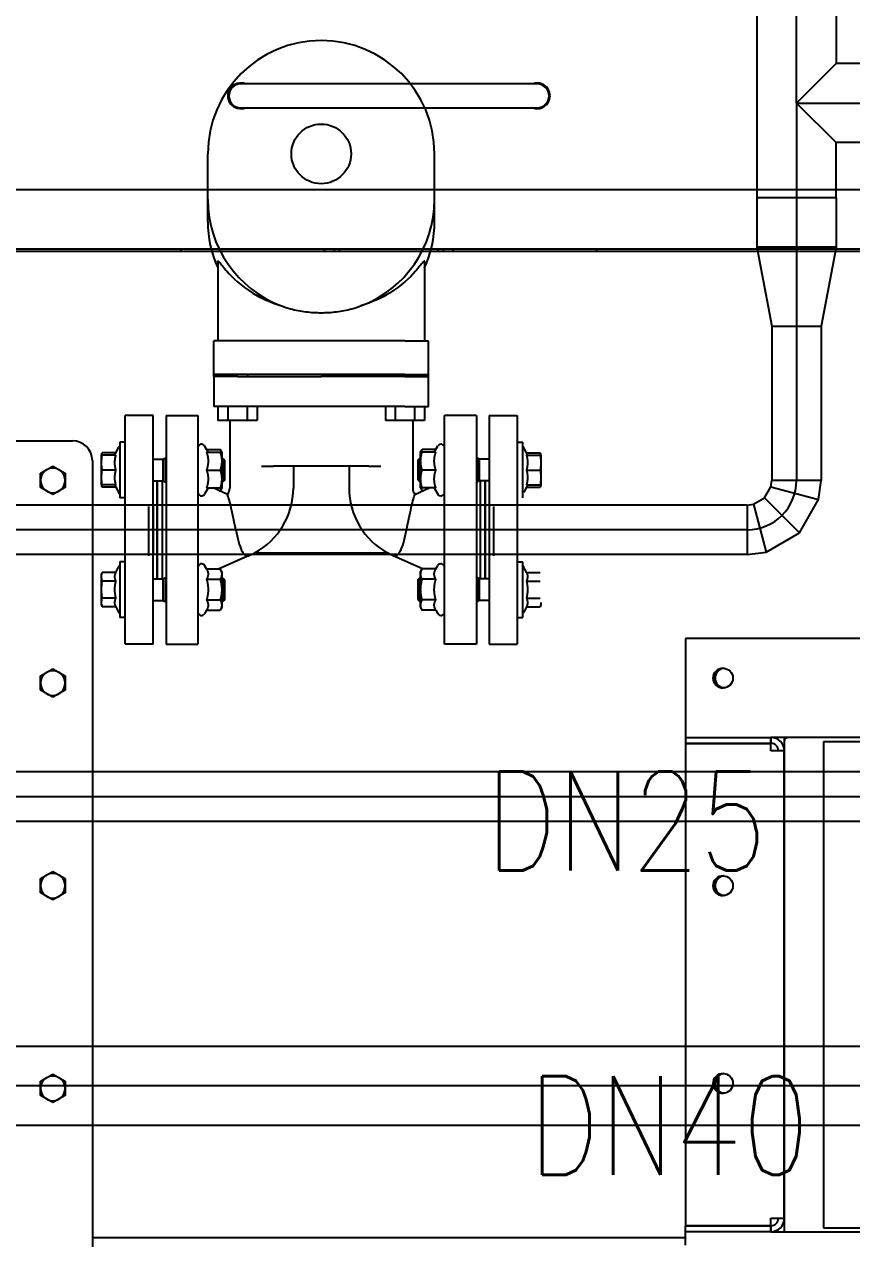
# Model space of a CAD drawing. Extents: x -681219 to -550379, y -242630 to -158199.
# Drawn here: x -576147 to -575729, y -225417 to -224803 of the extents above; entities that cross this region are included whole.
import ezdxf

# ---------------------------------------------------------------- set-up
doc = ezdxf.new("R2010")
doc.units = 0
doc.header["$LTSCALE"] = 1000
doc.linetypes.add('C2', pattern=[17, 14, -1, 1, -1])
doc.layers.get('0').update_dxf_attribs({"linetype": 'CONTINUOUS'})
for name, color, linetype in [('10', 1, 'CONTINUOUS'), ('AAD0803001', 7, 'CONTINUOUS'), ('C__USERS_YSV001_', 7, 'CONTINUOUS'), ('DOTE_油脂（绿）', 7, 'CONTINUOUS'), ('GAB00801', 7, 'CONTINUOUS'), ('GZDH011002371', 7, 'CONTINUOUS'), ('GZDH011002691', 7, 'CONTINUOUS'), ('GZDH011002751', 7, 'CONTINUOUS'), ('GZDH011002871', 7, 'CONTINUOUS'), ('GZDH011002881', 7, 'CONTINUOUS'), ('GZDH011002981', 7, 'CONTINUOUS'), ('GZDH011003151', 7, 'CONTINUOUS'), ('GZDH011003171', 7, 'CONTINUOUS'), ('GZDH011031641', 7, 'CONTINUOUS'), ('PIPE-双管', 4, 'CONTINUOUS'), ('PIPE-油脂（绿）', 3, 'CONTINUOUS'), ('PIPE-给水', 3, 'CONTINUOUS'), ('SDZB011030101', 7, 'CONTINUOUS'), ('SDZB011046631', 7, 'CONTINUOUS'), ('TEXT_油脂（绿）', 7, 'CONTINUOUS'), ('中心线', 4, 'C2')]:
    doc.layers.add(name, color=color, linetype=linetype)
doc.styles.add('_TWT_PIPEDN', font='SIMPLEX', dxfattribs={"width": 0.8, "height": 3.5, "bigfont": 'HZTXT'})

# ---------------------------------------------------------------- blocks, each defined once
blk = doc.blocks.new('fushitu')
at = {"layer": 'AAD0803001', "color": 7, "linetype": 'Continuous'}
for p, q in [((2823.77, -1413.41), (2830, -1409.81)), ((2830, -1409.81), (2836.23, -1413.41)), ((2823.77, -1417), (2823.77, -1413.41)), ((2823.77, -1420.6), (2823.77, -1417)), ((2836.23, -1413.41), (2836.23, -1417)), ((2836.23, -1417), (2836.23, -1420.6)), ((2830, -1424.19), (2823.77, -1420.6)), ((2836.23, -1420.6), (2830, -1424.19)), ((2823.77, -1515.91), (2830, -1512.31)), ((2823.77, -1519.5), (2823.77, -1515.91)), ((2830, -1512.31), (2836.23, -1515.91)), ((2836.23, -1515.91), (2836.23, -1519.5)), ((2823.77, -1523.1), (2823.77, -1519.5)), ((2830, -1526.69), (2823.77, -1523.1)), ((2836.23, -1523.1), (2830, -1526.69)), ((2836.23, -1519.5), (2836.23, -1523.1)), ((2823.77, -1618.41), (2830, -1614.81)), ((2830, -1614.81), (2836.23, -1618.41)), ((2823.77, -1622), (2823.77, -1618.41)), ((2836.23, -1618.41), (2836.23, -1622)), ((2823.77, -1625.6), (2823.77, -1622)), ((2830, -1629.19), (2823.77, -1625.6)), ((2836.23, -1625.6), (2830, -1629.19)), ((2836.23, -1622), (2836.23, -1625.6)), ((2823.77, -1720.91), (2830, -1717.31)), ((2830, -1717.31), (2836.23, -1720.91)), ((2823.77, -1724.5), (2823.77, -1720.91)), ((2823.77, -1728.1), (2823.77, -1724.5)), ((2836.23, -1720.91), (2836.23, -1724.5)), ((2836.23, -1724.5), (2836.23, -1728.1)), ((2830, -1731.69), (2823.77, -1728.1)), ((2836.23, -1728.1), (2830, -1731.69))]:
    blk.add_line(p, q, dxfattribs=at)
for centre, start, end in [((2830, -1417), 0, 180), ((2830, -1417), 180, 0), ((2830, -1519.5), 0, 180), ((2830, -1519.5), 180, 0), ((2830, -1622), 0, 180), ((2830, -1622), 180, 0), ((2830, -1724.5), 0, 180), ((2830, -1724.5), 180, 0)]:
    blk.add_arc(centre, 6.23, start, end, dxfattribs=at)
at = {"layer": 'C__USERS_YSV001_', "color": 7, "linetype": 'Continuous'}
for p, q in [((2895, -1301), (2895, -1300)), ((2967, -1300), (2968, -1301)), ((2975, -1301), (2975, -1300)), ((3025, -1301), (3025, -1300)), ((3032, -1301), (3033, -1300)), ((3105, -1300), (3105, -1301)), ((3219.76, -1549), (3242.03, -1549)), ((3219.76, -1549), (3219.76, -1795)), ((3219.76, -1795), (3242.03, -1795))]:
    blk.add_line(p, q, dxfattribs=at)
at = {"layer": 'GAB00801', "color": 7, "linetype": 'Continuous'}
for p, q in [((3158, -1550), (3158, -1550)), ((3174, -1550), (3174, -1550)), ((3158, -1794), (3158, -1794)), ((3174, -1794), (3174, -1794))]:
    blk.add_line(p, q, dxfattribs=at)
at = {"layer": 'GZDH011002371', "color": 7, "linetype": 'Continuous'}
for p, q in [((2526.5, -1397), (2840, -1397)), ((2850, -1407), (2850, -1837))]:
    blk.add_line(p, q, dxfattribs=at)
blk.add_arc((2840, -1407), 10, 0, 90, dxfattribs=at)
at = {"layer": 'GZDH011002691', "color": 7, "linetype": 'Continuous'}
for p, q in [((2050.5, -1301), (3949.5, -1301)), ((2850, -1800), (3150, -1800))]:
    blk.add_line(p, q, dxfattribs=at)
at = {"layer": 'GZDH011002751', "color": 7, "linetype": 'Continuous'}
blk.add_arc((3202, -1549), 2, 90, 180, dxfattribs=at)
at = {"layer": 'GZDH011002871', "color": 7, "linetype": 'Continuous'}
blk.add_arc((3170, -1517), 5, 95.73382, 264.26625, dxfattribs=at)
at = {"layer": 'GZDH011002881', "color": 7, "linetype": 'Continuous'}
for p, q in [((3200, -1547), (3200, -1553.8)), ((3150, -1550), (3150, -1550)), ((3200, -1790.2), (3200, -1797)), ((3150, -1794), (3150, -1794))]:
    blk.add_line(p, q, dxfattribs=at)
for centre, start, end in [((3170, -1622), 95.74529, 264.26702), ((3170, -1722), 95.73913, 264.26087)]:
    blk.add_arc(centre, 5, start, end, dxfattribs=at)
at = {"layer": 'GZDH011002981', "color": 7, "linetype": 'Continuous'}
blk.add_line((3950, -1300), (2050, -1300), dxfattribs=at)
at = {"layer": 'GZDH011003151', "color": 7, "linetype": 'Continuous'}
for p, q in [((2945, -1216.5), (2925, -1216.5)), ((3055, -1216.5), (2945, -1216.5)), ((3075, -1216.5), (3055, -1216.5)), ((2925, -1228.5), (2945, -1228.5)), ((2945, -1228.5), (3055, -1228.5)), ((3055, -1228.5), (3075, -1228.5))]:
    blk.add_line(p, q, dxfattribs=at)
for centre, start, end in [((2925, -1222.5), 90, 270), ((3075, -1222.5), 0, 90), ((3075, -1222.5), 270, 0)]:
    blk.add_arc(centre, 6, start, end, dxfattribs=at)
at = {"layer": 'GZDH011003171', "color": 7, "linetype": 'Continuous'}
blk.add_line((3965, -1270), (2035, -1270), dxfattribs=at)
for centre, start, end in [((2925, -1222.5), 67.38014, 292.61986), ((3075, -1222.5), 0, 112.61986), ((3075, -1222.5), 247.38014, 0)]:
    blk.add_arc(centre, 6.5, start, end, dxfattribs=at)
at = {"layer": 'GZDH011031641', "color": 7, "linetype": 'Continuous'}
for p, q in [((2972.5, -1301), (2972.5, -1300)), ((3027.5, -1300), (3027.5, -1301))]:
    blk.add_line(p, q, dxfattribs=at)
at = {"layer": 'SDZB011030101', "color": 7, "linetype": 'Continuous'}
for p, q in [((3800, -1497), (3150, -1497)), ((3150, -1497), (3150, -1540.2)), ((3150, -1540.2), (3150, -1547)), ((3756.8, -1547), (3193.2, -1547)), ((3150, -1803.8), (3150, -1797)), ((3193.2, -1797), (3756.8, -1797))]:
    blk.add_line(p, q, dxfattribs=at)
blk.add_circle((3169, -1517), 5, dxfattribs=at)
blk.add_arc((3169, -1517), 5, 90, 270, dxfattribs=at)
blk.add_arc((3169, -1517), 5, 90, 270, dxfattribs=at)
blk.add_arc((3169, -1517), 5, 90, 270, dxfattribs=at)
at = {"layer": 'SDZB011046631', "color": 7, "linetype": 'Continuous'}
for p, q in [((3150, -1547), (3150, -1550)), ((3150, -1547), (3193.2, -1547)), ((3193.2, -1550), (3193.2, -1547)), ((3193.2, -1547), (3193.2, -1550)), ((3150, -1550), (3193.2, -1550)), ((3193.2, -1550), (3150, -1550)), ((3150, -1550), (3150, -1794)), ((3193.2, -1553.8), (3193.2, -1550)), ((3193.2, -1553.8), (3193.2, -1550)), ((3200, -1553.8), (3193.2, -1553.8)), ((3200, -1553.8), (3200, -1790.2)), ((3200, -1790.2), (3200, -1553.8)), ((3193.2, -1790.2), (3200, -1790.2)), ((3193.2, -1794), (3193.2, -1790.2)), ((3193.2, -1794), (3193.2, -1790.2)), ((3150, -1797), (3150, -1794)), ((3193.2, -1794), (3150, -1794)), ((3150, -1794), (3193.2, -1794)), ((3193.2, -1797), (3150, -1797)), ((3193.2, -1794), (3193.2, -1797)), ((3193.2, -1797), (3193.2, -1794))]:
    blk.add_line(p, q, dxfattribs=at)
for centre in [(3169, -1622), (3169, -1722)]:
    blk.add_circle(centre, 5, dxfattribs=at)
for centre, radius, start, end in [((3193.2, -1553.8), 6.8, 0, 90), ((3193.2, -1553.8), 6.8, 0, 90), ((3193.2, -1553.8), 3.8, 0, 90), ((3169, -1622), 5, 90, 270), ((3169, -1622), 5, 90, 270), ((3169, -1622), 5, 90, 270), ((3169, -1722), 5, 90, 270), ((3169, -1722), 5, 90, 270), ((3169, -1722), 5, 90, 270), ((3193.2, -1790.2), 6.8, 270, 0), ((3193.2, -1790.2), 6.8, 270, 0), ((3193.2, -1790.2), 3.8, 270, 0)]:
    blk.add_arc(centre, radius, start, end, dxfattribs=at)
blk = doc.blocks.new('24SE')
at = {"layer": '10', "color": 0}
for p, q in [((-548478.54, -184594.28), (-548478.54, -184560.07)), ((-548363.84, -184594.28), (-548363.84, -184560.07)), ((-548363.84, -184594.28), (-548363.84, -184583.21)), ((-548473.51, -184614.7), (-548473.51, -184654.65)), ((-548368.87, -184614.7), (-548368.87, -184654.65)), ((-548475.53, -184671.76), (-548475.53, -184654.65)), ((-548463.45, -184654.65), (-548475.53, -184654.65)), ((-548378.93, -184654.65), (-548463.45, -184654.65)), ((-548378.93, -184654.65), (-548366.85, -184654.65)), ((-548366.85, -184671.76), (-548366.85, -184654.65)), ((-548463.45, -184671.76), (-548475.53, -184671.76)), ((-548475.53, -184672.77), (-548475.53, -184671.76)), ((-548468.56, -184671.76), (-548468.56, -184672.77)), ((-548421.19, -184671.76), (-548463.45, -184671.76)), ((-548458.49, -184671.76), (-548458.49, -184672.77)), ((-548378.93, -184671.76), (-548421.19, -184671.76)), ((-548383.89, -184671.76), (-548383.89, -184672.77)), ((-548378.93, -184671.76), (-548366.85, -184671.76)), ((-548373.82, -184671.76), (-548373.82, -184672.77)), ((-548366.85, -184672.77), (-548366.85, -184671.76)), ((-548463.45, -184672.77), (-548475.53, -184672.77)), ((-548475.53, -184672.77), (-548475.53, -184687.86)), ((-548463.45, -184672.77), (-548421.19, -184672.77)), ((-548378.93, -184672.77), (-548421.19, -184672.77)), ((-548378.93, -184672.77), (-548366.85, -184672.77)), ((-548366.85, -184687.86), (-548366.85, -184672.77)), ((-548463.45, -184687.86), (-548475.53, -184687.86)), ((-548473.4, -184687.86), (-548473.4, -184694.9)), ((-548468.46, -184687.86), (-548468.46, -184694.9)), ((-548378.93, -184687.86), (-548463.45, -184687.86)), ((-548458.59, -184687.86), (-548458.59, -184694.9)), ((-548453.65, -184687.86), (-548453.65, -184694.9)), ((-548388.73, -184687.86), (-548388.73, -184694.9)), ((-548383.79, -184687.86), (-548383.79, -184694.9)), ((-548378.93, -184687.86), (-548366.85, -184687.86)), ((-548373.92, -184687.86), (-548373.92, -184694.9)), ((-548368.98, -184687.86), (-548368.98, -184694.9)), ((-548520.3, -184808.1), (-548520.3, -184692.39)), ((-548506.22, -184692.39), (-548520.3, -184692.39)), ((-548506.22, -184808.1), (-548506.22, -184692.39)), ((-548499.67, -184692.39), (-548499.67, -184808.1)), ((-548499.67, -184692.39), (-548483.58, -184692.39)), ((-548483.58, -184692.39), (-548483.58, -184808.1)), ((-548468.46, -184694.9), (-548473.4, -184694.9)), ((-548458.59, -184694.9), (-548468.46, -184694.9)), ((-548467.48, -184694.9), (-548467.48, -184729.11)), ((-548453.65, -184694.9), (-548458.59, -184694.9)), ((-548383.79, -184694.9), (-548388.73, -184694.9)), ((-548373.92, -184694.9), (-548383.79, -184694.9)), ((-548374.9, -184694.9), (-548374.9, -184729.11)), ((-548368.98, -184694.9), (-548373.92, -184694.9)), ((-548358.81, -184808.1), (-548358.81, -184692.39)), ((-548342.71, -184692.39), (-548358.81, -184692.39)), ((-548342.71, -184692.39), (-548342.71, -184808.1)), ((-548336.17, -184692.39), (-548336.17, -184808.1)), ((-548336.17, -184692.39), (-548322.08, -184692.39)), ((-548322.08, -184692.39), (-548322.08, -184808.1)), ((-548525.54, -184712.46), (-548523.75, -184708.63)), ((-548523.12, -184705.92), (-548523.12, -184734.09)), ((-548520.3, -184705.92), (-548523.12, -184705.92)), ((-548478.39, -184710.95), (-548480.2, -184707.83)), ((-548363.99, -184710.95), (-548362.18, -184707.83)), ((-548322.08, -184705.92), (-548319.26, -184705.92)), ((-548319.26, -184734.09), (-548319.26, -184705.92)), ((-548316.84, -184712.46), (-548318.63, -184708.63)), ((-548532.28, -184712.46), (-548531.96, -184711.29)), ((-548532.28, -184716.23), (-548532.28, -184712.46)), ((-548525, -184711.29), (-548531.96, -184711.29)), ((-548525, -184712.46), (-548531.96, -184712.46)), ((-548506.22, -184714.5), (-548501.26, -184714.5)), ((-548501.26, -184714.5), (-548500.18, -184713.97)), ((-548501.26, -184714.5), (-548501.26, -184725.52)), ((-548500.18, -184713.97), (-548500.18, -184726.04)), ((-548500.18, -184713.97), (-548499.67, -184713.97)), ((-548479.2, -184709.55), (-548472.31, -184709.55)), ((-548479.2, -184710.95), (-548472.31, -184710.95)), ((-548471.5, -184710.95), (-548472.31, -184709.55)), ((-548471.5, -184710.95), (-548471.5, -184715.48)), ((-548471.5, -184713.97), (-548471.07, -184713.97)), ((-548471.07, -184713.97), (-548471.07, -184726.04)), ((-548469.99, -184715.05), (-548471.07, -184713.97)), ((-548372.39, -184715.05), (-548371.31, -184713.97)), ((-548371.31, -184726.04), (-548371.31, -184713.97)), ((-548370.88, -184713.97), (-548371.31, -184713.97)), ((-548370.88, -184710.95), (-548370.07, -184709.55)), ((-548370.88, -184715.48), (-548370.88, -184710.95)), ((-548363.18, -184709.55), (-548370.07, -184709.55)), ((-548363.18, -184710.95), (-548370.07, -184710.95)), ((-548342.2, -184713.97), (-548342.71, -184713.97)), ((-548342.2, -184726.04), (-548342.2, -184713.97)), ((-548341.12, -184714.5), (-548342.2, -184713.97)), ((-548341.12, -184725.52), (-548341.12, -184714.5)), ((-548336.17, -184714.5), (-548341.12, -184714.5)), ((-548317.38, -184711.29), (-548310.42, -184711.29)), ((-548317.38, -184712.46), (-548310.42, -184712.46)), ((-548310.1, -184712.46), (-548310.42, -184711.29)), ((-548310.1, -184712.46), (-548310.1, -184716.23)), ((-548532.28, -184723.78), (-548532.28, -184716.23)), ((-548525, -184720.01), (-548531.96, -184720.01)), ((-548479.2, -184720.01), (-548472.31, -184720.01)), ((-548471.5, -184715.48), (-548471.5, -184724.53)), ((-548469.99, -184724.96), (-548469.99, -184715.05)), ((-548451.38, -184718.05), (-548445.34, -184718.05)), ((-548436.05, -184718.05), (-548445.34, -184718.05)), ((-548406.33, -184718.05), (-548436.05, -184718.05)), ((-548435.28, -184718.05), (-548435.28, -184729.11)), ((-548407.1, -184718.05), (-548407.1, -184729.11)), ((-548397.04, -184718.05), (-548406.33, -184718.05)), ((-548397.04, -184718.05), (-548391, -184718.05)), ((-548372.39, -184715.05), (-548372.39, -184724.96)), ((-548370.88, -184724.53), (-548370.88, -184715.48)), ((-548363.18, -184720.01), (-548370.07, -184720.01)), ((-548317.38, -184720.01), (-548310.42, -184720.01)), ((-548310.1, -184716.23), (-548310.1, -184723.78)), ((-548532.28, -184727.55), (-548532.28, -184723.78)), ((-548506.22, -184725.52), (-548501.26, -184725.52)), ((-548504.2, -184774.97), (-548504.2, -184725.52)), ((-548503.95, -184774.97), (-548503.95, -184725.52)), ((-548501.69, -184725.52), (-548501.69, -184774.97)), ((-548501.26, -184725.52), (-548500.18, -184726.04)), ((-548500.18, -184726.04), (-548499.67, -184726.04)), ((-548471.5, -184724.53), (-548471.5, -184729.06)), ((-548471.5, -184726.04), (-548471.07, -184726.04)), ((-548469.99, -184724.96), (-548471.07, -184726.04)), ((-548372.39, -184724.96), (-548371.31, -184726.04)), ((-548370.88, -184726.04), (-548371.31, -184726.04)), ((-548370.88, -184729.06), (-548370.88, -184724.53)), ((-548342.2, -184726.04), (-548342.71, -184726.04)), ((-548341.12, -184725.52), (-548342.2, -184726.04)), ((-548336.17, -184725.52), (-548341.12, -184725.52)), ((-548340.69, -184774.97), (-548340.69, -184725.52)), ((-548338.43, -184725.52), (-548338.43, -184774.97)), ((-548338.18, -184725.52), (-548338.18, -184774.97)), ((-548310.1, -184723.78), (-548310.1, -184727.55)), ((-548532.28, -184727.55), (-548531.96, -184728.72)), ((-548525, -184727.55), (-548531.96, -184727.55)), ((-548525, -184728.72), (-548531.96, -184728.72)), ((-548525.54, -184727.55), (-548523.75, -184731.39)), ((-548478.39, -184729.06), (-548480.2, -184732.18)), ((-548479.2, -184729.06), (-548472.31, -184729.06)), ((-548468.62, -184732.31), (-548475.85, -184729.06)), ((-548472.73, -184730.46), (-548472.31, -184730.46)), ((-548471.5, -184729.06), (-548472.31, -184730.46)), ((-548373.76, -184732.31), (-548366.53, -184729.06)), ((-548370.88, -184729.06), (-548370.07, -184730.46)), ((-548363.18, -184729.06), (-548370.07, -184729.06)), ((-548369.65, -184730.46), (-548370.07, -184730.46)), ((-548363.99, -184729.06), (-548362.18, -184732.18)), ((-548316.84, -184727.55), (-548318.63, -184731.39)), ((-548317.38, -184727.55), (-548310.42, -184727.55)), ((-548317.38, -184728.72), (-548310.42, -184728.72)), ((-548310.1, -184727.55), (-548310.42, -184728.72)), ((-548520.3, -184734.09), (-548523.12, -184734.09)), ((-548457.25, -184763.08), (-548472.73, -184770.03)), ((-548454.81, -184761.87), (-548387.57, -184761.87)), ((-548385.13, -184763.08), (-548369.65, -184770.03)), ((-548525, -184771.77), (-548523.75, -184769.1)), ((-548523.12, -184766.4), (-548523.12, -184794.57)), ((-548520.3, -184766.4), (-548523.12, -184766.4)), ((-548479.2, -184770.03), (-548480.2, -184768.31)), ((-548479.2, -184770.03), (-548472.31, -184770.03)), ((-548471.5, -184771.43), (-548472.31, -184770.03)), ((-548370.88, -184771.43), (-548370.07, -184770.03)), ((-548363.18, -184770.03), (-548370.07, -184770.03)), ((-548363.18, -184770.03), (-548362.18, -184768.31)), ((-548322.08, -184766.4), (-548319.26, -184766.4)), ((-548319.26, -184794.57), (-548319.26, -184766.4)), ((-548317.38, -184771.77), (-548318.63, -184769.1)), ((-548532.28, -184772.94), (-548531.96, -184771.77)), ((-548532.28, -184773.95), (-548532.28, -184772.94)), ((-548532.28, -184780.48), (-548532.28, -184773.95)), ((-548525, -184771.77), (-548531.96, -184771.77)), ((-548525, -184776.13), (-548531.96, -184776.13)), ((-548506.22, -184774.97), (-548501.26, -184774.97)), ((-548501.26, -184774.97), (-548500.18, -184774.45)), ((-548501.26, -184774.97), (-548501.26, -184785.99)), ((-548500.18, -184774.45), (-548500.18, -184786.52)), ((-548500.18, -184774.45), (-548499.67, -184774.45)), ((-548479.2, -184775.26), (-548472.31, -184775.26)), ((-548471.5, -184771.43), (-548471.5, -184772.64)), ((-548471.5, -184772.64), (-548471.5, -184780.48)), ((-548471.5, -184774.45), (-548471.07, -184774.45)), ((-548471.07, -184774.45), (-548471.07, -184786.52)), ((-548469.99, -184775.53), (-548471.07, -184774.45)), ((-548469.99, -184785.44), (-548469.99, -184775.53)), ((-548372.39, -184775.53), (-548371.31, -184774.45)), ((-548372.39, -184775.53), (-548372.39, -184785.44)), ((-548371.31, -184786.52), (-548371.31, -184774.45)), ((-548370.88, -184774.45), (-548371.31, -184774.45)), ((-548370.88, -184772.64), (-548370.88, -184771.43)), ((-548370.88, -184780.48), (-548370.88, -184772.64)), ((-548363.18, -184775.26), (-548370.07, -184775.26)), ((-548342.2, -184774.45), (-548342.71, -184774.45)), ((-548342.2, -184786.52), (-548342.2, -184774.45)), ((-548341.12, -184774.97), (-548342.2, -184774.45)), ((-548341.12, -184785.99), (-548341.12, -184774.97)), ((-548336.17, -184774.97), (-548341.12, -184774.97)), ((-548317.38, -184771.77), (-548310.42, -184771.77)), ((-548317.38, -184776.13), (-548310.42, -184776.13)), ((-548532.28, -184787.02), (-548532.28, -184780.48)), ((-548471.5, -184780.48), (-548471.5, -184788.33)), ((-548370.88, -184788.33), (-548370.88, -184780.48)), ((-548532.28, -184788.03), (-548532.28, -184787.02)), ((-548532.28, -184788.03), (-548531.96, -184789.2)), ((-548525, -184784.84), (-548531.96, -184784.84)), ((-548506.22, -184785.99), (-548501.26, -184785.99)), ((-548501.26, -184785.99), (-548500.18, -184786.52)), ((-548500.18, -184786.52), (-548499.67, -184786.52)), ((-548479.2, -184785.71), (-548472.31, -184785.71)), ((-548471.5, -184786.52), (-548471.07, -184786.52)), ((-548471.5, -184788.33), (-548471.5, -184789.54)), ((-548469.99, -184785.44), (-548471.07, -184786.52)), ((-548372.39, -184785.44), (-548371.31, -184786.52)), ((-548370.88, -184786.52), (-548371.31, -184786.52)), ((-548370.88, -184789.54), (-548370.88, -184788.33)), ((-548363.18, -184785.71), (-548370.07, -184785.71)), ((-548342.2, -184786.52), (-548342.71, -184786.52)), ((-548341.12, -184785.99), (-548342.2, -184786.52)), ((-548336.17, -184785.99), (-548341.12, -184785.99)), ((-548317.38, -184784.84), (-548310.42, -184784.84)), ((-548310.1, -184788.03), (-548310.42, -184789.2)), ((-548525, -184789.2), (-548531.96, -184789.2)), ((-548525, -184789.2), (-548523.75, -184791.86)), ((-548520.3, -184794.57), (-548523.12, -184794.57)), ((-548479.2, -184790.94), (-548480.2, -184792.66)), ((-548479.2, -184790.94), (-548472.31, -184790.94)), ((-548471.5, -184789.54), (-548472.31, -184790.94)), ((-548370.88, -184789.54), (-548370.07, -184790.94)), ((-548363.18, -184790.94), (-548370.07, -184790.94)), ((-548363.18, -184790.94), (-548362.18, -184792.66)), ((-548322.08, -184794.57), (-548319.26, -184794.57)), ((-548317.38, -184789.2), (-548318.63, -184791.86)), ((-548317.38, -184789.2), (-548310.42, -184789.2)), ((-548506.22, -184808.1), (-548520.3, -184808.1)), ((-548499.67, -184808.1), (-548483.58, -184808.1)), ((-548342.71, -184808.1), (-548358.81, -184808.1)), ((-548336.17, -184808.1), (-548322.08, -184808.1))]:
    blk.add_line(p, q, dxfattribs=at)
blk.add_circle((-548421.19, -184560.07), 15.09, dxfattribs=at)
for centre, radius, start, end in [((-548421.19, -184560.07), 57.35, 0, 180), ((-548421.19, -184583.21), 57.35, 180, 249.45902), ((-548421.19, -184583.21), 57.35, 290.54098, 0), ((-548421.19, -184594.28), 57.35, 180, 204.17754), ((-548421.19, -184594.28), 57.35, 335.82246, 0), ((-548522.11, -184709.39), 1.81, 123.74899, 155), ((-548481.76, -184708.74), 1.81, 30, 180), ((-548360.62, -184708.74), 1.81, 0, 150), ((-548320.27, -184709.39), 1.81, 25, 56.25101), ((-548522.11, -184730.62), 1.81, 205, 236.25101), ((-548481.76, -184731.28), 1.81, 180, 330), ((-548472.51, -184729.11), 5.03, 320.58314, 0), ((-548472.51, -184729.11), 37.23, 298.38488, 0), ((-548369.87, -184729.11), 37.23, 180, 241.61512), ((-548369.87, -184729.11), 5.03, 180, 219.41686), ((-548360.62, -184731.28), 1.81, 210, 0), ((-548472.51, -184729.11), 37.23, 294.18464, 298.38488), ((-548369.87, -184729.11), 37.23, 241.61512, 245.81536), ((-548522.11, -184769.87), 1.81, 123.74899, 155), ((-548481.76, -184769.21), 1.81, 30, 180), ((-548360.62, -184769.21), 1.81, 0, 150), ((-548320.27, -184769.87), 1.81, 25, 56.25101), ((-548522.11, -184791.1), 1.81, 205, 236.25101), ((-548481.76, -184791.75), 1.81, 180, 330), ((-548360.62, -184791.75), 1.81, 210, 0), ((-548320.27, -184791.1), 1.81, 303.74899, 335)]:
    blk.add_arc(centre, radius, start, end, dxfattribs=at)
for points, knots in [([(-548473.51, -184614.7), (-548473.51, -184614.68), (-548473.51, -184614.66), (-548473.49, -184614.19), (-548473.26, -184614.23), (-548471.9, -184615.74), (-548470.59, -184617.53), (-548466.05, -184622.68), (-548461.85, -184626.78), (-548451.59, -184633.03), (-548446.74, -184635.27), (-548441.31, -184636.92)], [-7.61679, -7.61679, -7.61679, -7.61679, -7.558263, -7.558263, -6.227341, -6.227341, -4.475365, -4.475365, -1.820804, -1.820804, 0, 0, 0, 0]), ([(-548368.87, -184614.7), (-548368.87, -184614.68), (-548368.87, -184614.66), (-548368.89, -184614.19), (-548369.12, -184614.23), (-548370.48, -184615.74), (-548371.79, -184617.53), (-548376.33, -184622.68), (-548380.53, -184626.78), (-548390.79, -184633.03), (-548395.64, -184635.27), (-548401.07, -184636.92)], [-7.61679, -7.61679, -7.61679, -7.61679, -7.558263, -7.558263, -6.227341, -6.227341, -4.475365, -4.475365, -1.820804, -1.820804, 0, 0, 0, 0]), ([(-548441.31, -184636.92), (-548439.83, -184637.48), (-548438.28, -184637.98), (-548434.19, -184639.09), (-548431.59, -184639.6), (-548426.36, -184640.27), (-548423.73, -184640.43), (-548418.65, -184640.43), (-548416.02, -184640.27), (-548410.79, -184639.6), (-548408.19, -184639.09), (-548404.1, -184637.98), (-548402.56, -184637.48), (-548401.07, -184636.92)], [24.785807, 24.785807, 24.785807, 24.785807, 25.264963, 25.264963, 26.022979, 26.022979, 26.780995, 26.780995, 27.53901, 27.53901, 28.297026, 28.297026, 28.776182, 28.776182, 28.776182, 28.776182]), ([(-548464.37, -184750.24), (-548464.37, -184750.24), (-548464.37, -184750.24), (-548464.83, -184748.06), (-548465.27, -184745.86), (-548466.14, -184741.63), (-548466.57, -184739.65), (-548467.36, -184736.35), (-548467.73, -184735.01), (-548468.31, -184733.13), (-548468.53, -184732.55), (-548468.61, -184732.33), (-548468.62, -184732.31), (-548468.62, -184732.31)], [-7.841557, -7.841557, -7.841557, -7.841557, -7.841305, -7.841305, -7.1771, -7.1771, -6.498327, -6.498327, -5.856736, -5.856736, -5.260183, -5.260183, -5.127311, -5.127311, -5.127311, -5.127311]), ([(-548385.13, -184763.08), (-548385.12, -184763.08), (-548385.11, -184763.08), (-548384.66, -184763.28), (-548384.26, -184763.38), (-548383.51, -184763.38), (-548383.17, -184763.28), (-548382.22, -184762.75), (-548381.68, -184762.07), (-548380.6, -184760.01), (-548380.09, -184758.57), (-548379.1, -184755.16), (-548378.64, -184753.19), (-548377.74, -184749), (-548377.3, -184746.8), (-548376.44, -184742.61), (-548376.03, -184740.65), (-548375.24, -184737.2), (-548374.85, -184735.72), (-548374.21, -184733.55), (-548373.95, -184732.82), (-548373.78, -184732.37), (-548373.76, -184732.31), (-548373.76, -184732.31)], [-0.005269, -0.005269, -0.005269, -0.005269, 0, 0, 0.286091, 0.286091, 0.56002, 0.56002, 1.091845, 1.091845, 1.694136, 1.694136, 2.324016, 2.324016, 2.983259, 2.983259, 3.631204, 3.631204, 4.282955, 4.282955, 4.889609, 4.889609, 5.12731, 5.12731, 5.12731, 5.12731]), ([(-548464.37, -184750.24), (-548463.93, -184752.33), (-548463.48, -184754.34), (-548462.51, -184757.9), (-548462.01, -184759.42), (-548460.92, -184761.75), (-548460.35, -184762.56), (-548459.36, -184763.23), (-548459, -184763.36), (-548458.19, -184763.4), (-548457.75, -184763.3), (-548457.27, -184763.08), (-548457.26, -184763.08), (-548457.25, -184763.08)], [7.841557, 7.841557, 7.841557, 7.841557, 8.475893, 8.475893, 9.082639, 9.082639, 9.650592, 9.650592, 9.948466, 9.948466, 10.260188, 10.260188, 10.265464, 10.265464, 10.265464, 10.265464])]:
    blk.add_open_spline(points, degree=3, knots=knots, dxfattribs=at)
for points, weights in [([(-548531.96, -184712.46), (-548532.28, -184712.46), (-548532.28, -184712.46)], [1, 1.0379548493, 1]), ([(-548532.28, -184716.23), (-548532.28, -184714.48), (-548531.96, -184712.46)], [1, 1.0379548493, 1]), ([(-548532.2, -184712.46), (-548532.13, -184711.91), (-548531.96, -184711.29)], [1.01895290532, 1.01965956375, 1]), ([(-548525, -184720.01), (-548526.01, -184716.23), (-548525, -184712.46)], [1.16401096338, 1.3440840861, 1.16401096338]), ([(-548479.2, -184710.95), (-548478.39, -184713.38), (-548478.39, -184715.48)], [1.03586285258, 1.05640291701, 1]), ([(-548472.31, -184709.55), (-548471.88, -184710.29), (-548471.69, -184710.95)], [1, 1.01965956375, 1.01895290532]), ([(-548472.31, -184710.95), (-548471.5, -184713.38), (-548471.5, -184715.48)], [1, 1.0379548493, 1]), ([(-548471.5, -184710.95), (-548471.5, -184710.95), (-548472.31, -184710.95)], [1, 1.0379548493, 1]), ([(-548370.07, -184710.95), (-548370.88, -184710.95), (-548370.88, -184710.95)], [1, 1.0379548493, 1]), ([(-548370.88, -184715.48), (-548370.88, -184713.38), (-548370.07, -184710.95)], [1, 1.0379548493, 1]), ([(-548370.7, -184710.95), (-548370.5, -184710.29), (-548370.07, -184709.55)], [1.01895290532, 1.01965956375, 1]), ([(-548363.99, -184715.48), (-548363.99, -184713.38), (-548363.18, -184710.95)], [1, 1.05640291701, 1.03586285258]), ([(-548317.38, -184712.46), (-548316.37, -184716.23), (-548317.38, -184720.01)], [1.16401096338, 1.3440840861, 1.16401096338]), ([(-548310.42, -184711.29), (-548310.25, -184711.91), (-548310.18, -184712.46)], [1, 1.01965956375, 1.01895290532]), ([(-548310.1, -184712.46), (-548310.1, -184712.46), (-548310.42, -184712.46)], [1, 1.0379548493, 1]), ([(-548310.42, -184712.46), (-548310.1, -184714.48), (-548310.1, -184716.23)], [1, 1.0379548493, 1]), ([(-548531.96, -184720.01), (-548532.28, -184717.98), (-548532.28, -184716.23)], [1, 1.0379548493, 1]), ([(-548532.28, -184723.78), (-548532.28, -184722.03), (-548531.96, -184720.01)], [1, 1.0379548493, 1]), ([(-548525, -184727.55), (-548526.01, -184723.78), (-548525, -184720.01)], [1.16401096338, 1.3440840861, 1.16401096338]), ([(-548478.39, -184715.48), (-548478.39, -184717.58), (-548479.2, -184720.01)], [1, 1.05640291701, 1.03586285258]), ([(-548479.2, -184720.01), (-548478.39, -184722.43), (-548478.39, -184724.53)], [1.03586285258, 1.05640291701, 1]), ([(-548471.5, -184715.48), (-548471.5, -184717.58), (-548472.31, -184720.01)], [1, 1.0379548493, 1]), ([(-548472.31, -184720.01), (-548471.5, -184722.43), (-548471.5, -184724.53)], [1, 1.0379548493, 1]), ([(-548370.07, -184720.01), (-548370.88, -184717.58), (-548370.88, -184715.48)], [1, 1.0379548493, 1]), ([(-548370.88, -184724.53), (-548370.88, -184722.43), (-548370.07, -184720.01)], [1, 1.0379548493, 1]), ([(-548363.18, -184720.01), (-548363.99, -184717.58), (-548363.99, -184715.48)], [1.03586285258, 1.05640291701, 1]), ([(-548363.99, -184724.53), (-548363.99, -184722.43), (-548363.18, -184720.01)], [1, 1.05640291701, 1.03586285258]), ([(-548317.38, -184720.01), (-548316.37, -184723.78), (-548317.38, -184727.55)], [1.16401096338, 1.3440840861, 1.16401096338]), ([(-548310.1, -184716.23), (-548310.1, -184717.98), (-548310.42, -184720.01)], [1, 1.0379548493, 1]), ([(-548310.42, -184720.01), (-548310.1, -184722.03), (-548310.1, -184723.78)], [1, 1.0379548493, 1]), ([(-548531.96, -184727.55), (-548532.28, -184725.53), (-548532.28, -184723.78)], [1, 1.0379548493, 1]), ([(-548478.39, -184724.53), (-548478.39, -184726.64), (-548479.2, -184729.06)], [1, 1.05640291701, 1.03586285258]), ([(-548471.5, -184724.53), (-548471.5, -184726.64), (-548472.31, -184729.06)], [1, 1.0379548493, 1]), ([(-548370.07, -184729.06), (-548370.88, -184726.64), (-548370.88, -184724.53)], [1, 1.0379548493, 1]), ([(-548363.18, -184729.06), (-548363.99, -184726.64), (-548363.99, -184724.53)], [1.03586285258, 1.05640291701, 1]), ([(-548310.1, -184723.78), (-548310.1, -184725.53), (-548310.42, -184727.55)], [1, 1.0379548493, 1]), ([(-548532.28, -184727.55), (-548532.28, -184727.55), (-548531.96, -184727.55)], [1, 1.0379548493, 1]), ([(-548531.96, -184728.72), (-548532.13, -184728.1), (-548532.2, -184727.55)], [1, 1.01965956375, 1.01895290532]), ([(-548471.69, -184729.06), (-548471.88, -184729.72), (-548472.31, -184730.46)], [1.01895290532, 1.01965956375, 1]), ([(-548472.31, -184729.06), (-548471.5, -184729.06), (-548471.5, -184729.06)], [1, 1.0379548493, 1]), ([(-548370.88, -184729.06), (-548370.88, -184729.06), (-548370.07, -184729.06)], [1, 1.0379548493, 1]), ([(-548370.07, -184730.46), (-548370.5, -184729.72), (-548370.7, -184729.06)], [1, 1.01965956375, 1.01895290532]), ([(-548310.42, -184727.55), (-548310.1, -184727.55), (-548310.1, -184727.55)], [1, 1.0379548493, 1]), ([(-548310.18, -184727.55), (-548310.25, -184728.1), (-548310.42, -184728.72)], [1.01895290532, 1.01965956375, 1]), ([(-548479.2, -184770.03), (-548478.39, -184771.43), (-548478.39, -184772.64)], [1.03586285258, 1.05640291701, 1]), ([(-548472.31, -184770.03), (-548471.5, -184771.43), (-548471.5, -184772.64)], [1, 1.0379548493, 1]), ([(-548370.88, -184772.64), (-548370.88, -184771.43), (-548370.07, -184770.03)], [1, 1.0379548493, 1]), ([(-548363.99, -184772.64), (-548363.99, -184771.43), (-548363.18, -184770.03)], [1, 1.05640291701, 1.03586285258]), ([(-548532.28, -184773.95), (-548532.28, -184772.94), (-548531.96, -184771.77)], [1, 1.0379548493, 1]), ([(-548531.96, -184776.13), (-548532.28, -184774.96), (-548532.28, -184773.95)], [1, 1.0379548493, 1]), ([(-548532.28, -184780.48), (-548532.28, -184778.46), (-548531.96, -184776.13)], [1, 1.0379548493, 1]), ([(-548525, -184776.13), (-548526.01, -184773.95), (-548525, -184771.77)], [1.16401096338, 1.3440840861, 1.16401096338]), ([(-548525, -184784.84), (-548526.01, -184780.48), (-548525, -184776.13)], [1.16401096338, 1.3440840861, 1.16401096338]), ([(-548478.39, -184772.64), (-548478.39, -184773.85), (-548479.2, -184775.26)], [1, 1.05640291701, 1.03586285258]), ([(-548479.2, -184775.26), (-548478.39, -184778.06), (-548478.39, -184780.48)], [1.03586285258, 1.05640291701, 1]), ([(-548471.5, -184772.64), (-548471.5, -184773.85), (-548472.31, -184775.26)], [1, 1.0379548493, 1]), ([(-548472.31, -184775.26), (-548471.5, -184778.06), (-548471.5, -184780.48)], [1, 1.0379548493, 1]), ([(-548370.07, -184775.26), (-548370.88, -184773.85), (-548370.88, -184772.64)], [1, 1.0379548493, 1]), ([(-548370.88, -184780.48), (-548370.88, -184778.06), (-548370.07, -184775.26)], [1, 1.0379548493, 1]), ([(-548363.18, -184775.26), (-548363.99, -184773.85), (-548363.99, -184772.64)], [1.03586285258, 1.05640291701, 1]), ([(-548363.99, -184780.48), (-548363.99, -184778.06), (-548363.18, -184775.26)], [1, 1.05640291701, 1.03586285258]), ([(-548317.38, -184771.77), (-548316.37, -184773.95), (-548317.38, -184776.13)], [1.16401096338, 1.3440840861, 1.16401096338]), ([(-548317.38, -184776.13), (-548316.37, -184780.48), (-548317.38, -184784.84)], [1.16401096338, 1.3440840861, 1.16401096338]), ([(-548531.96, -184784.84), (-548532.28, -184782.51), (-548532.28, -184780.48)], [1, 1.0379548493, 1]), ([(-548478.39, -184780.48), (-548478.39, -184782.91), (-548479.2, -184785.71)], [1, 1.05640291701, 1.03586285258]), ([(-548471.5, -184780.48), (-548471.5, -184782.91), (-548472.31, -184785.71)], [1, 1.0379548493, 1]), ([(-548370.07, -184785.71), (-548370.88, -184782.91), (-548370.88, -184780.48)], [1, 1.0379548493, 1]), ([(-548363.18, -184785.71), (-548363.99, -184782.91), (-548363.99, -184780.48)], [1.03586285258, 1.05640291701, 1]), ([(-548532.28, -184787.02), (-548532.28, -184786.01), (-548531.96, -184784.84)], [1, 1.0379548493, 1]), ([(-548531.96, -184789.2), (-548532.28, -184788.03), (-548532.28, -184787.02)], [1, 1.0379548493, 1]), ([(-548525, -184789.2), (-548526.01, -184787.02), (-548525, -184784.84)], [1.16401096338, 1.3440840861, 1.16401096338]), ([(-548479.2, -184785.71), (-548478.39, -184787.11), (-548478.39, -184788.33)], [1.03586285258, 1.05640291701, 1]), ([(-548478.39, -184788.33), (-548478.39, -184789.54), (-548479.2, -184790.94)], [1, 1.05640291701, 1.03586285258]), ([(-548472.31, -184785.71), (-548471.5, -184787.11), (-548471.5, -184788.33)], [1, 1.0379548493, 1]), ([(-548471.5, -184788.33), (-548471.5, -184789.54), (-548472.31, -184790.94)], [1, 1.0379548493, 1]), ([(-548370.88, -184788.33), (-548370.88, -184787.11), (-548370.07, -184785.71)], [1, 1.0379548493, 1]), ([(-548370.07, -184790.94), (-548370.88, -184789.54), (-548370.88, -184788.33)], [1, 1.0379548493, 1]), ([(-548363.99, -184788.33), (-548363.99, -184787.11), (-548363.18, -184785.71)], [1, 1.05640291701, 1.03586285258]), ([(-548363.18, -184790.94), (-548363.99, -184789.54), (-548363.99, -184788.33)], [1.03586285258, 1.05640291701, 1]), ([(-548317.38, -184784.84), (-548316.37, -184787.02), (-548317.38, -184789.2)], [1.16401096338, 1.3440840861, 1.16401096338]), ([(-548310.1, -184787.02), (-548310.1, -184788.03), (-548310.42, -184789.2)], [1, 1.0379548493, 1])]:
    blk.add_rational_spline(points, weights, degree=2, dxfattribs=at)
at = {"layer": 'PIPE-双管', "color": 4}
blk.add_line((-548506.22, -184737.74), (-548506.22, -184762.74), dxfattribs=at)
at = {"layer": 'PIPE-给水', "color": 3}
for p, q in [((-548508.42, -184763.36, 1600), (-548508.42, -184738.36, 1600)), ((-548333.96, -184738.36, 1600), (-548333.96, -184763.36, 1600))]:
    blk.add_line(p, q, dxfattribs=at)

msp = doc.modelspace()

# ---------------------------------------------------------------- linework, layer by layer
at = {"layer": 'DOTE_油脂（绿）', "color": 3}
for p, q in [((-575756.6794, -224842.8296, 500), (-575756.6794, -224794.8296)), ((-575756.6794, -224842.8296, 500), (-575708.6794, -224842.8296)), ((-575756.6794, -224842.8296, 500), (-575756.6794, -224890.8296)), ((-575756.6794, -224890.8296), (-575756.6794, -224915.7113)), ((-575756.6794, -224915.7113, 500), (-575756.6794, -224955.7113, 500)), ((-575756.6794, -224955.7113), (-575756.6794, -225033.7036)), ((-575781.6794, -225058.7036), (-576212.4535, -225058.7036)), ((-576754.3327, -225193.5081), (-574926.7129, -225193.5081)), ((-574672.2183, -225340.0033), (-576965.5876, -225340.0033))]:
    msp.add_line(p, q, dxfattribs=at)
msp.add_arc((-575781.6794, -225033.7036, 500), 25, 270, 0, dxfattribs=at)
at = {"layer": 'PIPE-油脂（绿）', "color": 3}
for p, q in [((-575776.6794, -224794.8296), (-575776.6794, -224890.8296)), ((-575736.6794, -224794.8296), (-575736.6794, -224822.8296)), ((-575708.6794, -224822.8296), (-575736.6794, -224822.8296)), ((-575736.6794, -224890.8296), (-575736.6794, -224862.8296)), ((-575708.6794, -224862.8296), (-575736.6794, -224862.8296)), ((-575776.6794, -224890.8296), (-575776.6794, -224915.7113)), ((-575736.6794, -224890.8296), (-575736.6794, -224915.7113)), ((-575776.6794, -224915.7113, 500), (-575769.1794, -224955.7113, 500)), ((-575736.6794, -224915.7113, 500), (-575744.1794, -224955.7113, 500)), ((-575769.1794, -224955.7113), (-575769.1794, -225033.7036)), ((-575744.1794, -224955.7113), (-575744.1794, -225033.7036)), ((-575769.6053, -225036.9388, 500), (-575769.1794, -225033.7036, 500)), ((-575745.4572, -225043.4093, 500), (-575744.1794, -225033.7036, 500)), ((-575772.8405, -225042.5424, 500), (-575769.6053, -225036.9388, 500)), ((-575781.6794, -225046.2036, 500), (-575778.4441, -225045.7777, 500)), ((-575778.4441, -225045.7777, 500), (-575772.8405, -225042.5424, 500)), ((-575755.1629, -225060.2201, 500), (-575745.4572, -225043.4093, 500)), ((-575781.6794, -225046.2036), (-576212.4535, -225046.2036)), ((-575771.9737, -225069.9258, 500), (-575755.1629, -225060.2201, 500)), ((-575781.6794, -225071.2036, 500), (-575771.9737, -225069.9258, 500)), ((-575781.6794, -225071.2036), (-576212.4535, -225071.2036)), ((-576754.3327, -225181.0081), (-574926.7129, -225181.0081)), ((-576754.3327, -225206.0081), (-574926.7129, -225206.0081)), ((-574672.2183, -225320.0033), (-576965.5876, -225320.0033)), ((-574672.2183, -225360.0033), (-576965.5876, -225360.0033))]:
    msp.add_line(p, q, dxfattribs=at)
at = {"layer": 'PIPE-油脂（绿）'}
for p, q in [((-575756.6794, -224842.8296, 500), (-575736.6794, -224822.8296)), ((-575756.6794, -224842.8296, 500), (-575736.6794, -224862.8296)), ((-575736.6794, -224890.8296), (-575776.6794, -224890.8296)), ((-575736.6794, -224915.7113, 500), (-575776.6794, -224915.7113, 500)), ((-575769.1794, -224955.7113, 500), (-575744.1794, -224955.7113, 500)), ((-575744.1794, -225033.7036, 500), (-575769.1794, -225033.7036, 500)), ((-575769.6053, -225036.9388, 500), (-575745.4572, -225043.4093, 500)), ((-575778.4441, -225045.7777, 500), (-575771.9737, -225069.9258, 500)), ((-575772.8405, -225042.5424, 500), (-575755.1629, -225060.2201, 500)), ((-575781.6794, -225046.2036, 500), (-575781.6794, -225071.2036, 500))]:
    msp.add_line(p, q, dxfattribs=at)

# ---------------------------------------------------------------- block references
at = {"color": 7}
msp.add_blockref('24SE', (-27575.8762, -40308.4587), dxfattribs=at)
at = {"layer": '中心线'}
msp.add_blockref('fushitu', (-578962.82, -223616.6983), dxfattribs=at)

# ---------------------------------------------------------------- texts
at = {"layer": 'TEXT_油脂（绿）', "style": '_TWT_PIPEDN', "width": 0.8}
for s, p in [('DN25', (-575913.8562, -225231.0081)), ('DN40', (-575892.2363, -225385.0033))]:
    msp.add_text(s, height=50, dxfattribs=at).set_placement(p)

doc.saveas('drawing.dxf')
